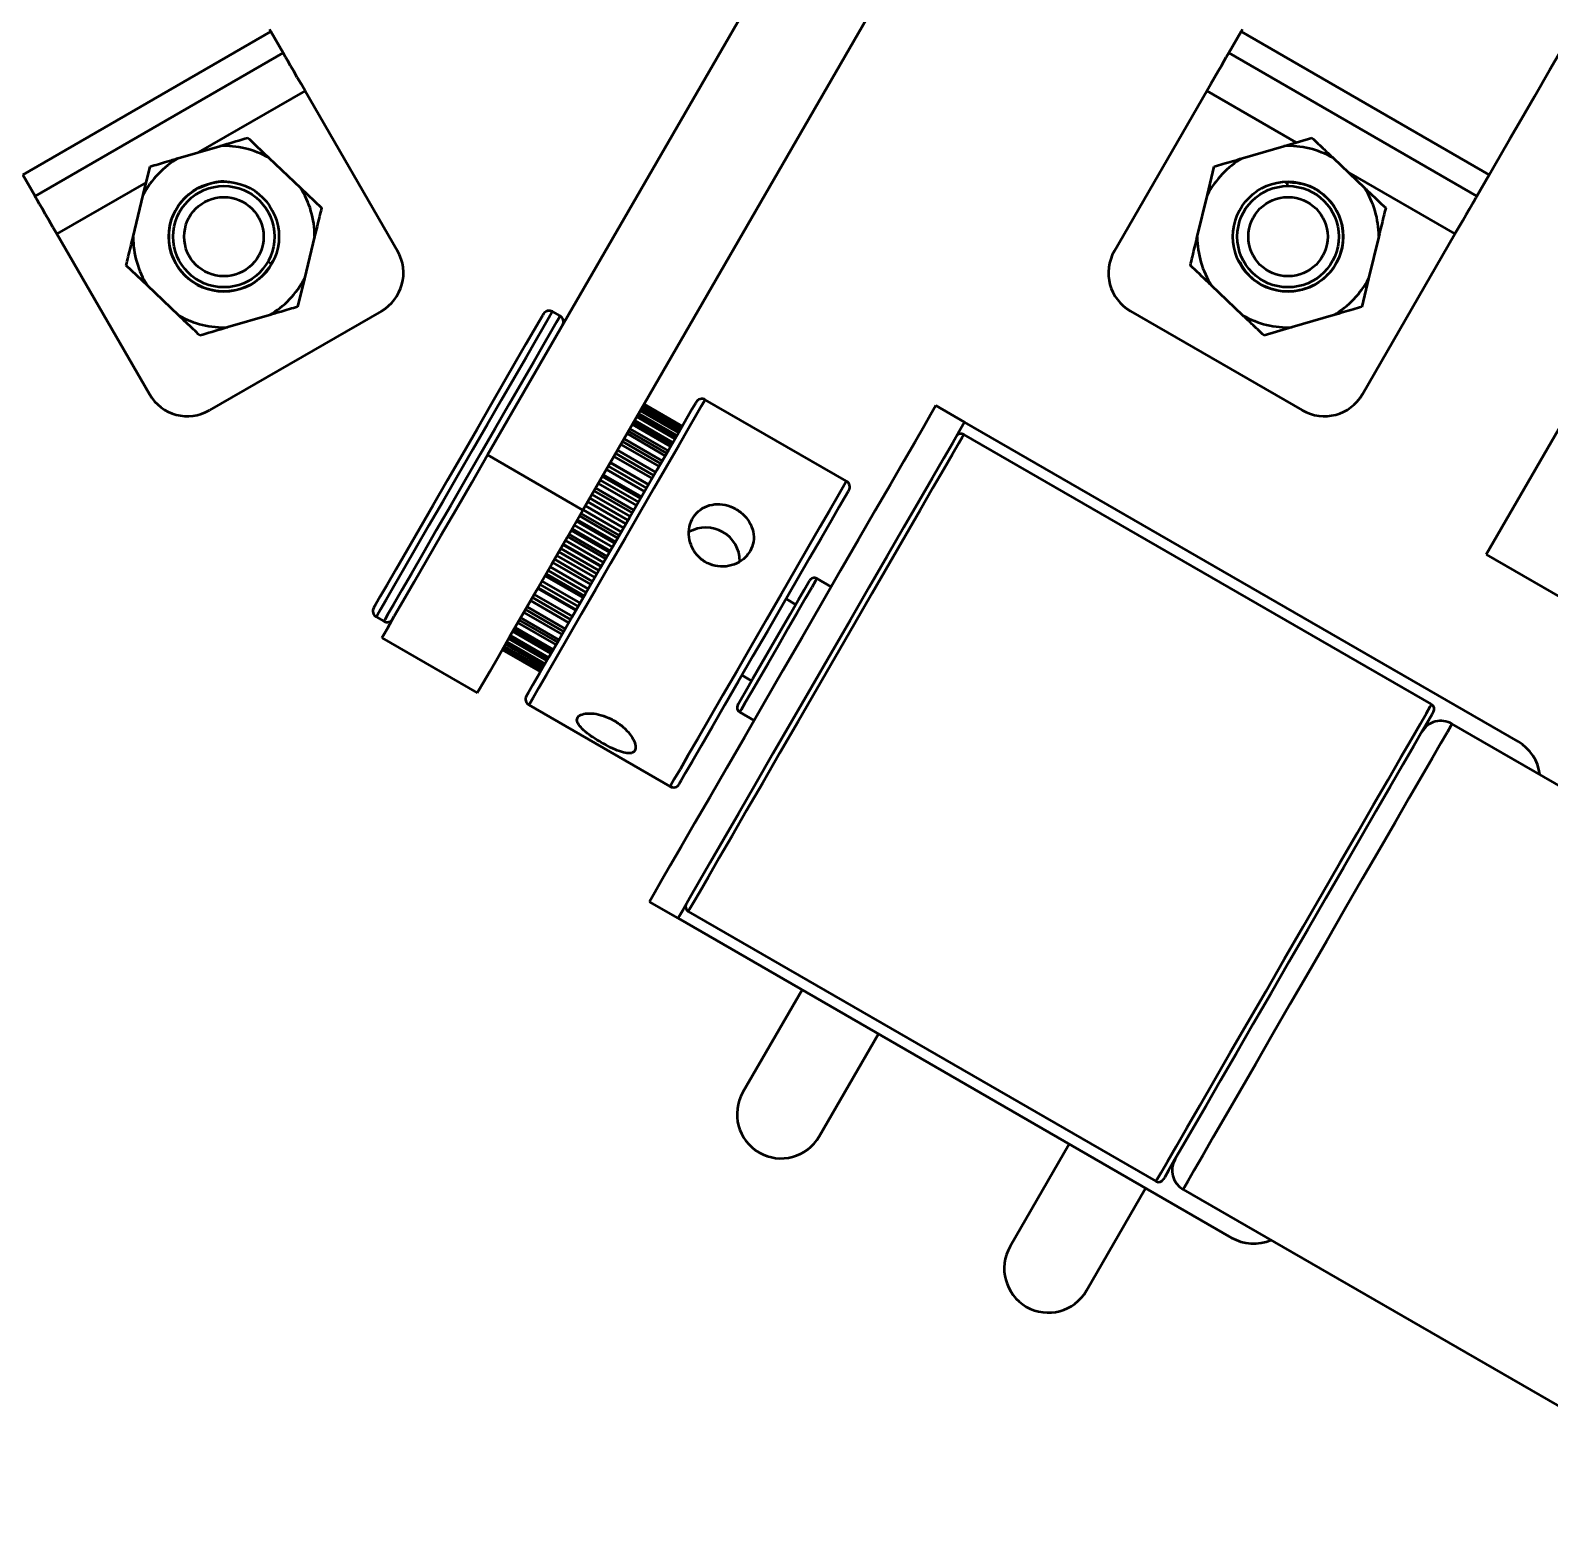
# Model space of a CAD drawing. Header units: millimetres. Extents: x 4430 to 5189, y 950 to 1287.
# Drawn here: x 4535.2 to 4604.1, y 1042.3 to 1109.8 of the extents above; entities that cross this region are included whole.
import ezdxf

# ---------------------------------------------------------------- set-up
doc = ezdxf.new("R2010")
doc.units = ezdxf.units.MM
doc.header["$LTSCALE"] = 0.5
doc.layers.add('BOL', color=7, linetype='Continuous', lineweight=50)

msp = doc.modelspace()

# ---------------------------------------------------------------- linework, layer by layer
at = {"layer": 'BOL'}
for p, q in [((4555.944, 1090.502), (4580.259, 1132.617)), ((4560.274, 1088.002), (4584.589, 1130.117)), ((4546.051, 1109.825), (4546.111, 1109.722)), ((4590.135, 1109.722), (4590.194, 1109.825)), ((4546.111, 1109.722), (4534.853, 1103.222)), ((4546.111, 1109.722), (4546.673, 1108.748)), ((4590.135, 1109.722), (4589.572, 1108.748)), ((4590.135, 1109.722), (4601.393, 1103.222)), ((4604.132, 1107.965), (4604.893, 1109.284)), ((4546.673, 1108.748), (4535.415, 1102.248)), ((4546.713, 1108.679), (4546.673, 1108.748)), ((4546.783, 1108.557), (4546.713, 1108.679)), ((4546.882, 1108.386), (4546.783, 1108.557)), ((4589.363, 1108.386), (4589.462, 1108.557)), ((4589.462, 1108.557), (4589.533, 1108.679)), ((4589.533, 1108.679), (4589.572, 1108.748)), ((4589.572, 1108.748), (4600.831, 1102.248)), ((4547.006, 1108.171), (4546.882, 1108.386)), ((4547.151, 1107.92), (4547.006, 1108.171)), ((4547.313, 1107.64), (4547.151, 1107.92)), ((4588.933, 1107.64), (4589.094, 1107.92)), ((4589.094, 1107.92), (4589.239, 1108.171)), ((4589.239, 1108.171), (4589.363, 1108.386)), ((4603.443, 1106.773), (4604.132, 1107.965)), ((4547.664, 1107.032), (4542.827, 1104.239)), ((4547.485, 1107.341), (4547.313, 1107.64)), ((4547.664, 1107.032), (4547.485, 1107.341)), ((4547.664, 1107.032), (4551.861, 1099.762)), ((4584.385, 1099.762), (4588.582, 1107.032)), ((4588.582, 1107.032), (4588.76, 1107.341)), ((4588.582, 1107.032), (4592.639, 1104.689)), ((4588.76, 1107.341), (4588.933, 1107.64)), ((4602.839, 1105.727), (4603.443, 1106.773)), ((4602.331, 1104.846), (4602.839, 1105.727)), ((4612.504, 1105.467), (4601.254, 1085.981)), ((4541.911, 1103.97), (4543.795, 1104.524)), ((4590.193, 1103.97), (4592.077, 1104.524)), ((4592.077, 1104.524), (4593.35, 1104.899)), ((4601.926, 1104.145), (4602.331, 1104.846)), ((4540.325, 1102.305), (4540.637, 1103.595)), ((4546.029, 1103.983), (4547.452, 1102.628)), ((4588.607, 1102.305), (4588.919, 1103.595)), ((4594.311, 1103.983), (4595.734, 1102.628)), ((4601.453, 1103.325), (4601.631, 1103.635)), ((4601.631, 1103.635), (4601.926, 1104.145)), ((4534.853, 1103.222), (4535.415, 1102.248)), ((4592.113, 1102.871), (4592.242, 1102.899)), ((4592.242, 1102.816), (4592.242, 1102.899)), ((4595.003, 1103.324), (4599.84, 1100.532)), ((4601.393, 1103.222), (4600.831, 1102.248)), ((4601.393, 1103.222), (4601.453, 1103.325)), ((4535.455, 1102.179), (4535.415, 1102.248)), ((4540.463, 1102.874), (4536.406, 1100.532)), ((4539.863, 1100.396), (4540.325, 1102.305)), ((4547.452, 1102.628), (4548.413, 1101.713)), ((4588.145, 1100.396), (4588.607, 1102.305)), ((4592.243, 1102.709), (4592.242, 1102.816)), ((4600.791, 1102.179), (4600.831, 1102.248)), ((4535.525, 1102.057), (4535.455, 1102.179)), ((4535.624, 1101.886), (4535.525, 1102.057)), ((4535.748, 1101.671), (4535.624, 1101.886)), ((4535.893, 1101.42), (4535.748, 1101.671)), ((4600.353, 1101.42), (4600.498, 1101.671)), ((4600.498, 1101.671), (4600.622, 1101.886)), ((4600.622, 1101.886), (4600.72, 1102.057)), ((4600.72, 1102.057), (4600.791, 1102.179)), ((4536.054, 1101.14), (4535.893, 1101.42)), ((4536.227, 1100.841), (4536.054, 1101.14)), ((4536.406, 1100.532), (4536.227, 1100.841)), ((4599.84, 1100.532), (4600.018, 1100.841)), ((4600.018, 1100.841), (4600.191, 1101.14)), ((4600.191, 1101.14), (4600.353, 1101.42)), ((4536.406, 1100.532), (4540.603, 1093.262)), ((4548.1, 1100.423), (4547.638, 1098.514)), ((4595.643, 1093.262), (4599.84, 1100.532)), ((4596.383, 1100.423), (4595.92, 1098.514)), ((4540.512, 1098.191), (4539.551, 1099.106)), ((4545.984, 1099.277), (4546.076, 1099.225)), ((4546.076, 1099.225), (4546.149, 1099.184)), ((4546.189, 1099.309), (4546.149, 1099.184)), ((4541.934, 1096.836), (4540.512, 1098.191)), ((4547.638, 1098.514), (4547.326, 1097.224)), ((4590.216, 1096.836), (4588.794, 1098.191)), ((4595.92, 1098.514), (4595.608, 1097.224)), ((4551.129, 1097.03), (4543.335, 1092.53)), ((4546.053, 1096.849), (4544.168, 1096.295)), ((4558.45, 1096.843), (4558.305, 1096.592)), ((4558.483, 1096.9), (4558.45, 1096.843)), ((4558.73, 1096.728), (4558.484, 1096.302)), ((4558.866, 1096.963), (4558.73, 1096.728)), ((4558.893, 1097.01), (4558.866, 1096.963)), ((4559.239, 1096.81), (4558.893, 1097.01)), ((4559.212, 1096.763), (4559.077, 1096.528)), ((4559.239, 1096.81), (4559.212, 1096.763)), ((4585.117, 1097.03), (4592.911, 1092.53)), ((4594.335, 1096.849), (4592.45, 1096.295)), ((4558.049, 1096.148), (4557.689, 1095.523)), ((4558.305, 1096.592), (4558.049, 1096.148)), ((4558.484, 1096.302), (4558.135, 1095.697)), ((4558.831, 1096.102), (4558.481, 1095.497)), ((4559.077, 1096.528), (4558.831, 1096.102)), ((4592.45, 1096.295), (4591.177, 1095.92)), ((4557.689, 1095.523), (4557.235, 1094.739)), ((4558.135, 1095.697), (4557.692, 1094.93)), ((4558.481, 1095.497), (4558.039, 1094.73)), ((4557.235, 1094.739), (4556.703, 1093.817)), ((4557.692, 1094.93), (4557.169, 1094.024)), ((4558.039, 1094.73), (4557.516, 1093.824)), ((4557.169, 1094.024), (4556.581, 1093.005)), ((4556.703, 1093.817), (4556.108, 1092.786)), ((4557.516, 1093.824), (4556.927, 1092.805)), ((4556.108, 1092.786), (4555.468, 1091.677)), ((4556.581, 1093.005), (4555.943, 1091.901)), ((4556.927, 1092.805), (4556.29, 1091.701)), ((4562.902, 1092.554), (4564.634, 1091.554)), ((4562.932, 1092.606), (4564.664, 1091.606)), ((4562.979, 1092.687), (4564.711, 1091.687)), ((4562.996, 1092.717), (4564.728, 1091.717)), ((4563.014, 1092.748), (4564.746, 1091.748)), ((4563.036, 1092.785), (4564.768, 1091.785)), ((4563.041, 1092.793), (4564.773, 1091.793)), ((4563.046, 1092.803), (4564.778, 1091.803)), ((4565.234, 1092.592), (4564.977, 1092.148)), ((4565.379, 1092.843), (4565.234, 1092.592)), ((4565.411, 1092.9), (4565.379, 1092.843)), ((4565.659, 1092.728), (4565.412, 1092.302)), ((4565.794, 1092.963), (4565.659, 1092.728)), ((4565.821, 1093.01), (4565.794, 1092.963)), ((4572.23, 1089.31), (4565.821, 1093.01)), ((4576.228, 1092.635), (4576.048, 1092.322)), ((4576.289, 1092.74), (4576.228, 1092.635)), ((4577.588, 1091.99), (4576.289, 1092.74)), ((4555.943, 1091.901), (4555.276, 1090.745)), ((4562.518, 1091.889), (4564.25, 1090.889)), ((4562.571, 1091.979), (4564.303, 1090.979)), ((4562.624, 1092.071), (4564.356, 1091.071)), ((4562.718, 1092.235), (4564.45, 1091.235)), ((4562.759, 1092.307), (4564.491, 1091.307)), ((4562.801, 1092.379), (4564.533, 1091.379)), ((4562.873, 1092.503), (4564.605, 1091.503)), ((4564.977, 1092.148), (4564.617, 1091.523)), ((4565.412, 1092.302), (4565.063, 1091.697)), ((4576.048, 1092.322), (4575.75, 1091.808)), ((4577.527, 1091.885), (4577.347, 1091.572)), ((4577.588, 1091.99), (4577.527, 1091.885)), ((4602.702, 1077.49), (4577.588, 1091.99)), ((4555.468, 1091.677), (4554.803, 1090.525)), ((4556.29, 1091.701), (4555.622, 1090.545)), ((4562.139, 1091.232), (4563.871, 1090.232)), ((4562.276, 1091.469), (4564.008, 1090.469)), ((4562.338, 1091.577), (4564.07, 1090.577)), ((4562.402, 1091.687), (4564.134, 1090.687)), ((4564.617, 1091.523), (4564.164, 1090.739)), ((4565.063, 1091.697), (4564.621, 1090.93)), ((4575.75, 1091.808), (4575.342, 1091.101)), ((4577.347, 1091.572), (4577.05, 1091.058)), ((4577.496, 1091.331), (4577.322, 1091.03)), ((4577.554, 1091.432), (4577.496, 1091.331)), ((4598.772, 1079.182), (4577.554, 1091.432)), ((4554.803, 1090.525), (4554.132, 1089.364)), ((4555.276, 1090.745), (4554.598, 1089.57)), ((4555.622, 1090.545), (4554.944, 1089.37)), ((4555.226, 1089.258), (4555.944, 1090.502)), ((4555.944, 1090.502), (4560.274, 1088.002)), ((4561.76, 1090.575), (4563.492, 1089.575)), ((4561.84, 1090.715), (4563.572, 1089.715)), ((4561.995, 1090.982), (4563.727, 1089.982)), ((4562.067, 1091.107), (4563.799, 1090.107)), ((4564.164, 1090.739), (4563.631, 1089.817)), ((4564.621, 1090.93), (4564.097, 1090.024)), ((4575.342, 1091.101), (4574.831, 1090.215)), ((4577.05, 1091.058), (4576.641, 1090.351)), ((4577.037, 1090.536), (4576.644, 1089.856)), ((4577.322, 1091.03), (4577.037, 1090.536)), ((4561.335, 1089.84), (4563.068, 1088.84)), ((4561.422, 1089.991), (4563.154, 1088.991)), ((4561.51, 1090.142), (4563.242, 1089.142)), ((4561.521, 1090.161), (4563.253, 1089.161)), ((4561.68, 1090.437), (4563.412, 1089.437)), ((4563.631, 1089.817), (4563.036, 1088.786)), ((4564.097, 1090.024), (4563.509, 1089.005)), ((4574.831, 1090.215), (4574.225, 1089.166)), ((4576.641, 1090.351), (4576.13, 1089.465)), ((4576.644, 1089.856), (4576.152, 1089.004)), ((4554.132, 1089.364), (4553.477, 1088.229)), ((4554.598, 1089.57), (4553.928, 1088.41)), ((4554.944, 1089.37), (4554.274, 1088.21)), ((4554.515, 1088.027), (4555.226, 1089.258)), ((4560.967, 1089.203), (4562.699, 1088.203)), ((4561.06, 1089.363), (4562.792, 1088.363)), ((4561.153, 1089.523), (4562.885, 1088.523)), ((4561.197, 1089.6), (4562.929, 1088.6)), ((4572.203, 1089.263), (4572.067, 1089.028)), ((4572.23, 1089.31), (4572.203, 1089.263)), ((4574.225, 1089.166), (4573.537, 1087.974)), ((4576.13, 1089.465), (4575.524, 1088.416)), ((4553.928, 1088.41), (4553.286, 1087.297)), ((4560.581, 1088.534), (4562.313, 1087.534)), ((4560.678, 1088.701), (4562.41, 1087.701)), ((4560.775, 1088.869), (4562.507, 1087.869)), ((4560.851, 1089.001), (4562.583, 1088.001)), ((4563.036, 1088.786), (4562.396, 1087.677)), ((4563.509, 1089.005), (4562.872, 1087.901)), ((4571.821, 1088.602), (4571.472, 1087.997)), ((4572.067, 1089.028), (4571.821, 1088.602)), ((4572.162, 1088.592), (4571.905, 1088.148)), ((4572.307, 1088.843), (4572.162, 1088.592)), ((4572.34, 1088.9), (4572.307, 1088.843)), ((4575.524, 1088.416), (4574.836, 1087.224)), ((4576.152, 1089.004), (4575.57, 1087.995)), ((4553.477, 1088.229), (4552.857, 1087.155)), ((4554.274, 1088.21), (4553.632, 1087.097)), ((4553.831, 1086.842), (4554.515, 1088.027)), ((4559.556, 1086.758), (4560.274, 1088.002)), ((4560.118, 1087.731), (4561.85, 1086.731)), ((4560.184, 1087.845), (4561.916, 1086.845)), ((4560.283, 1088.016), (4562.015, 1087.016)), ((4560.382, 1088.188), (4562.114, 1087.188)), ((4560.388, 1088.199), (4562.12, 1087.199)), ((4560.49, 1088.375), (4562.222, 1087.375)), ((4562.872, 1087.901), (4562.204, 1086.745)), ((4571.472, 1087.997), (4571.029, 1087.23)), ((4571.905, 1088.148), (4571.545, 1087.523)), ((4573.537, 1087.974), (4572.779, 1086.661)), ((4575.57, 1087.995), (4574.908, 1086.849)), ((4552.857, 1087.155), (4552.291, 1086.174)), ((4553.286, 1087.297), (4552.69, 1086.265)), ((4553.632, 1087.097), (4553.036, 1086.065)), ((4559.741, 1087.079), (4561.473, 1086.079)), ((4559.78, 1087.146), (4561.512, 1086.146)), ((4559.88, 1087.319), (4561.612, 1086.319)), ((4559.98, 1087.493), (4561.712, 1086.493)), ((4560.014, 1087.551), (4561.746, 1086.551)), ((4562.396, 1087.677), (4561.731, 1086.525)), ((4571.029, 1087.23), (4570.506, 1086.324)), ((4571.545, 1087.523), (4571.092, 1086.739)), ((4574.836, 1087.224), (4574.078, 1085.911)), ((4553.192, 1085.736), (4553.831, 1086.842)), ((4558.845, 1085.527), (4559.556, 1086.758)), ((4559.366, 1086.429), (4561.098, 1085.429)), ((4559.377, 1086.449), (4561.109, 1085.449)), ((4559.477, 1086.621), (4561.209, 1085.621)), ((4559.576, 1086.793), (4561.308, 1085.793)), ((4559.637, 1086.899), (4561.369, 1085.899)), ((4561.731, 1086.525), (4561.06, 1085.364)), ((4562.204, 1086.745), (4561.526, 1085.57)), ((4571.092, 1086.739), (4570.559, 1085.817)), ((4572.779, 1086.661), (4571.965, 1085.252)), ((4574.908, 1086.849), (4574.18, 1085.587)), ((4552.291, 1086.174), (4551.796, 1085.317)), ((4552.69, 1086.265), (4552.157, 1085.343)), ((4553.036, 1086.065), (4552.504, 1085.143)), ((4552.617, 1084.739), (4553.192, 1085.736)), ((4558.982, 1085.764), (4560.714, 1084.764)), ((4559.079, 1085.932), (4560.811, 1084.932)), ((4559.176, 1086.1), (4560.908, 1085.1)), ((4559.263, 1086.251), (4560.995, 1085.251)), ((4570.506, 1086.324), (4569.917, 1085.305)), ((4570.559, 1085.817), (4569.964, 1084.786)), ((4574.078, 1085.911), (4573.264, 1084.502)), ((4601.254, 1085.981), (4605.498, 1083.531)), ((4551.796, 1085.317), (4551.387, 1084.609)), ((4552.157, 1085.343), (4551.703, 1084.557)), ((4552.504, 1085.143), (4552.05, 1084.357)), ((4558.161, 1084.342), (4558.845, 1085.527)), ((4558.548, 1085.012), (4560.28, 1084.012)), ((4558.6, 1085.102), (4560.332, 1084.102)), ((4558.693, 1085.264), (4560.425, 1084.264)), ((4558.786, 1085.425), (4560.518, 1084.425)), ((4558.898, 1085.619), (4560.63, 1084.619)), ((4561.06, 1085.364), (4560.405, 1084.229)), ((4561.526, 1085.57), (4560.856, 1084.41)), ((4569.917, 1085.305), (4569.28, 1084.201)), ((4571.965, 1085.252), (4571.111, 1083.772)), ((4574.18, 1085.587), (4573.397, 1084.232)), ((4551.387, 1084.609), (4551.077, 1084.072)), ((4551.703, 1084.557), (4551.341, 1083.93)), ((4552.05, 1084.357), (4551.688, 1083.73)), ((4552.12, 1083.878), (4552.617, 1084.739)), ((4557.523, 1083.236), (4558.161, 1084.342)), ((4558.218, 1084.441), (4559.95, 1083.441)), ((4558.237, 1084.473), (4559.969, 1083.473)), ((4558.325, 1084.626), (4560.057, 1083.626)), ((4558.413, 1084.779), (4560.145, 1083.779)), ((4560.856, 1084.41), (4560.214, 1083.297)), ((4569.964, 1084.786), (4569.324, 1083.677)), ((4570.032, 1083.903), (4570.311, 1084.386)), ((4570.311, 1084.386), (4570.487, 1084.692)), ((4570.655, 1084.481), (4570.377, 1084)), ((4570.487, 1084.692), (4570.548, 1084.796)), ((4570.829, 1084.784), (4570.655, 1084.481)), ((4570.889, 1084.888), (4570.829, 1084.784)), ((4571.539, 1084.513), (4570.889, 1084.888)), ((4573.264, 1084.502), (4572.41, 1083.022)), ((4550.875, 1083.722), (4550.787, 1083.57)), ((4551.077, 1084.072), (4550.875, 1083.722)), ((4551.341, 1083.93), (4551.081, 1083.48)), ((4551.688, 1083.73), (4551.428, 1083.28)), ((4551.715, 1083.177), (4552.12, 1083.878)), ((4557.739, 1083.611), (4559.471, 1082.611)), ((4557.899, 1083.888), (4559.631, 1082.888)), ((4557.981, 1084.03), (4559.713, 1083.03)), ((4558.062, 1084.171), (4559.794, 1083.171)), ((4560.405, 1084.229), (4559.785, 1083.155)), ((4569.28, 1084.201), (4568.613, 1083.045)), ((4569.324, 1083.677), (4568.659, 1082.525)), ((4569.923, 1083.714), (4569.49, 1083.964)), ((4569.67, 1083.276), (4570.032, 1083.903)), ((4570.377, 1084), (4570.014, 1083.372)), ((4571.111, 1083.772), (4570.232, 1082.25)), ((4573.397, 1084.232), (4572.576, 1082.809)), ((4550.787, 1083.57), (4550.783, 1083.563)), ((4550.931, 1083.22), (4550.893, 1083.153)), ((4550.893, 1083.153), (4551.239, 1082.953)), ((4551.081, 1083.48), (4550.931, 1083.22)), ((4551.278, 1083.019), (4551.239, 1082.953)), ((4551.428, 1083.28), (4551.278, 1083.019)), ((4551.414, 1082.655), (4551.715, 1083.177)), ((4556.947, 1082.239), (4557.523, 1083.236)), ((4557.385, 1082.998), (4559.117, 1081.998)), ((4557.449, 1083.109), (4559.181, 1082.109)), ((4557.592, 1083.356), (4559.324, 1082.356)), ((4557.666, 1083.484), (4559.398, 1082.484)), ((4559.785, 1083.155), (4559.219, 1082.174)), ((4560.214, 1083.297), (4559.618, 1082.265)), ((4568.613, 1083.045), (4567.934, 1081.87)), ((4569.253, 1082.554), (4569.67, 1083.276)), ((4570.014, 1083.372), (4569.592, 1082.641)), ((4572.41, 1083.022), (4571.531, 1081.5)), ((4551.15, 1082.199), (4551.224, 1082.326)), ((4551.224, 1082.326), (4551.414, 1082.655)), ((4556.45, 1081.378), (4556.947, 1082.239)), ((4556.942, 1082.231), (4558.675, 1081.231)), ((4556.986, 1082.306), (4558.718, 1081.306)), ((4557.088, 1082.483), (4558.82, 1081.483)), ((4557.143, 1082.578), (4558.875, 1081.578)), ((4557.197, 1082.672), (4558.929, 1081.672)), ((4557.32, 1082.885), (4559.052, 1081.885)), ((4559.618, 1082.265), (4559.085, 1081.343)), ((4568.659, 1082.525), (4567.989, 1081.364)), ((4568.812, 1081.789), (4569.253, 1082.554)), ((4569.592, 1082.641), (4569.139, 1081.856)), ((4570.232, 1082.25), (4569.345, 1080.713)), ((4572.576, 1082.809), (4571.731, 1081.345)), ((4551.149, 1082.197), (4551.15, 1082.199)), ((4551.149, 1082.197), (4555.479, 1079.697)), ((4556.612, 1081.66), (4558.345, 1080.66)), ((4556.617, 1081.667), (4558.349, 1080.667)), ((4556.624, 1081.68), (4558.357, 1080.68)), ((4556.631, 1081.693), (4558.363, 1080.693)), ((4556.661, 1081.744), (4558.393, 1080.744)), ((4556.681, 1081.779), (4558.413, 1080.779)), ((4556.701, 1081.813), (4558.433, 1080.813)), ((4556.756, 1081.907), (4558.488, 1080.907)), ((4556.788, 1081.964), (4558.52, 1080.964)), ((4556.819, 1082.018), (4558.552, 1081.018)), ((4556.898, 1082.155), (4558.63, 1081.155)), ((4559.219, 1082.174), (4558.724, 1081.317)), ((4567.934, 1081.87), (4567.265, 1080.71)), ((4568.378, 1081.039), (4568.812, 1081.789)), ((4569.139, 1081.856), (4568.686, 1081.072)), ((4556.045, 1080.677), (4556.45, 1081.378)), ((4558.724, 1081.317), (4558.315, 1080.609)), ((4559.085, 1081.343), (4558.632, 1080.557)), ((4567.989, 1081.364), (4567.333, 1080.229)), ((4567.985, 1080.358), (4568.378, 1081.039)), ((4568.686, 1081.072), (4568.264, 1080.341)), ((4571.531, 1081.5), (4570.644, 1079.963)), ((4571.731, 1081.345), (4570.878, 1079.868)), ((4555.554, 1079.826), (4555.744, 1080.155)), ((4555.744, 1080.155), (4556.045, 1080.677)), ((4558.315, 1080.609), (4558.005, 1080.072)), ((4558.632, 1080.557), (4558.27, 1079.93)), ((4567.265, 1080.71), (4566.622, 1079.597)), ((4567.333, 1080.229), (4566.713, 1079.155)), ((4567.49, 1080.499), (4567.923, 1080.249)), ((4567.662, 1079.798), (4567.985, 1080.358)), ((4568.264, 1080.341), (4567.902, 1079.713)), ((4569.345, 1080.713), (4568.466, 1079.191)), ((4555.479, 1079.697), (4555.48, 1079.699)), ((4555.48, 1079.699), (4555.554, 1079.826)), ((4557.715, 1079.57), (4557.711, 1079.563)), ((4557.803, 1079.722), (4557.715, 1079.57)), ((4558.005, 1080.072), (4557.803, 1079.722)), ((4558.01, 1079.48), (4557.859, 1079.219)), ((4558.27, 1079.93), (4558.01, 1079.48)), ((4566.622, 1079.597), (4566.026, 1078.565)), ((4567.432, 1079.4), (4567.662, 1079.798)), ((4567.902, 1079.713), (4567.624, 1079.231)), ((4570.644, 1079.963), (4569.765, 1078.441)), ((4570.878, 1079.868), (4570.033, 1078.404)), ((4557.859, 1079.219), (4557.821, 1079.153)), ((4557.821, 1079.153), (4564.23, 1075.453)), ((4566.713, 1079.155), (4566.147, 1078.174)), ((4567.298, 1079.167), (4567.313, 1079.193)), ((4567.313, 1079.193), (4567.432, 1079.4)), ((4567.449, 1078.929), (4567.389, 1078.825)), ((4567.389, 1078.825), (4568.039, 1078.45)), ((4567.389, 1078.825), (4567.389, 1078.825)), ((4567.624, 1079.231), (4567.449, 1078.929)), ((4568.466, 1079.191), (4567.612, 1077.711)), ((4598.254, 1078.286), (4598.54, 1078.78)), ((4598.54, 1078.78), (4598.714, 1079.081)), ((4598.714, 1079.081), (4598.772, 1079.182)), ((4598.772, 1079.182), (4598.772, 1079.182)), ((4598.863, 1078.84), (4598.806, 1078.741)), ((4566.026, 1078.565), (4565.494, 1077.643)), ((4566.147, 1078.174), (4565.652, 1077.317)), ((4569.765, 1078.441), (4568.911, 1076.961)), ((4570.033, 1078.404), (4569.211, 1076.981)), ((4597.862, 1077.606), (4598.254, 1078.286)), ((4598.636, 1078.447), (4598.356, 1077.962)), ((4598.806, 1078.741), (4598.636, 1078.447)), ((4599.647, 1078.199), (4599.478, 1077.905)), ((4599.704, 1078.297), (4599.647, 1078.199)), ((4625.512, 1063.397), (4599.704, 1078.297)), ((4565.494, 1077.643), (4565.04, 1076.857)), ((4567.612, 1077.711), (4566.798, 1076.302)), ((4597.37, 1076.754), (4597.862, 1077.606)), ((4598.356, 1077.962), (4597.972, 1077.296)), ((4599.199, 1077.422), (4598.816, 1076.759)), ((4599.478, 1077.905), (4599.199, 1077.422)), ((4565.04, 1076.857), (4564.678, 1076.23)), ((4565.652, 1077.317), (4565.243, 1076.609)), ((4568.911, 1076.961), (4568.097, 1075.552)), ((4569.211, 1076.981), (4568.429, 1075.626)), ((4596.788, 1075.745), (4597.37, 1076.754)), ((4597.972, 1077.296), (4597.49, 1076.461)), ((4598.816, 1076.759), (4598.336, 1075.927)), ((4564.678, 1076.23), (4564.418, 1075.78)), ((4564.933, 1076.072), (4564.731, 1075.722)), ((4565.243, 1076.609), (4564.933, 1076.072)), ((4566.798, 1076.302), (4566.04, 1074.989)), ((4597.49, 1076.461), (4596.919, 1075.473)), ((4564.268, 1075.519), (4564.23, 1075.453)), ((4564.418, 1075.78), (4564.268, 1075.519)), ((4564.643, 1075.57), (4564.64, 1075.563)), ((4564.731, 1075.722), (4564.643, 1075.57)), ((4568.097, 1075.552), (4567.339, 1074.239)), ((4568.429, 1075.626), (4567.7, 1074.364)), ((4596.126, 1074.599), (4596.788, 1075.745)), ((4596.919, 1075.473), (4596.27, 1074.349)), ((4598.336, 1075.927), (4597.768, 1074.943)), ((4566.04, 1074.989), (4565.352, 1073.797)), ((4597.768, 1074.943), (4597.122, 1073.824)), ((4567.339, 1074.239), (4566.651, 1073.047)), ((4567.7, 1074.364), (4567.038, 1073.218)), ((4595.397, 1073.337), (4596.126, 1074.599)), ((4596.27, 1074.349), (4595.556, 1073.112)), ((4565.352, 1073.797), (4564.746, 1072.748)), ((4594.615, 1071.982), (4595.397, 1073.337)), ((4597.122, 1073.824), (4596.411, 1072.592)), ((4564.746, 1072.748), (4564.235, 1071.862)), ((4566.651, 1073.047), (4566.046, 1071.998)), ((4567.038, 1073.218), (4566.456, 1072.209)), ((4595.556, 1073.112), (4594.789, 1071.784)), ((4596.411, 1072.592), (4595.647, 1071.27)), ((4566.046, 1071.998), (4565.534, 1071.112)), ((4566.456, 1072.209), (4565.964, 1071.357)), ((4593.793, 1070.559), (4594.615, 1071.982)), ((4564.235, 1071.862), (4563.827, 1071.155)), ((4565.964, 1071.357), (4565.572, 1070.677)), ((4594.789, 1071.784), (4593.984, 1070.39)), ((4595.647, 1071.27), (4594.845, 1069.881)), ((4563.53, 1070.641), (4563.349, 1070.328)), ((4563.827, 1071.155), (4563.53, 1070.641)), ((4565.534, 1071.112), (4565.126, 1070.405)), ((4565.572, 1070.677), (4565.286, 1070.183)), ((4592.948, 1069.095), (4593.793, 1070.559)), ((4563.349, 1070.328), (4563.289, 1070.223)), ((4564.588, 1069.473), (4563.289, 1070.223)), ((4564.829, 1069.891), (4564.648, 1069.578)), ((4565.126, 1070.405), (4564.829, 1069.891)), ((4565.112, 1069.882), (4565.054, 1069.781)), ((4565.286, 1070.183), (4565.112, 1069.882)), ((4593.984, 1070.39), (4593.156, 1068.955)), ((4594.845, 1069.881), (4594.021, 1068.452)), ((4564.648, 1069.578), (4564.588, 1069.473)), ((4589.702, 1054.973), (4564.588, 1069.473)), ((4565.054, 1069.781), (4586.272, 1057.531)), ((4565.054, 1069.781), (4565.054, 1069.781)), ((4592.095, 1067.618), (4592.948, 1069.095)), ((4593.156, 1068.955), (4592.32, 1067.508)), ((4594.021, 1068.452), (4593.188, 1067.01)), ((4591.25, 1066.154), (4592.095, 1067.618)), ((4592.32, 1067.508), (4591.492, 1066.073)), ((4593.188, 1067.01), (4592.363, 1065.582)), ((4570.217, 1066.223), (4567.532, 1061.572)), ((4590.429, 1064.731), (4591.25, 1066.154)), ((4591.492, 1066.073), (4590.687, 1064.679)), ((4592.363, 1065.582), (4591.562, 1064.193)), ((4589.646, 1063.376), (4590.429, 1064.731)), ((4590.687, 1064.679), (4589.92, 1063.351)), ((4570.996, 1059.572), (4573.681, 1064.223)), ((4591.562, 1064.193), (4590.798, 1062.871)), ((4588.918, 1062.114), (4589.646, 1063.376)), ((4589.92, 1063.351), (4589.206, 1062.114)), ((4590.798, 1062.871), (4590.087, 1061.639)), ((4588.256, 1060.968), (4588.918, 1062.114)), ((4589.206, 1062.114), (4588.558, 1060.99)), ((4590.087, 1061.639), (4589.441, 1060.52)), ((4587.674, 1059.959), (4588.256, 1060.968)), ((4588.558, 1060.99), (4587.987, 1060.002)), ((4589.441, 1060.52), (4588.872, 1059.536)), ((4587.182, 1059.107), (4587.674, 1059.959)), ((4587.987, 1060.002), (4587.505, 1059.167)), ((4588.872, 1059.536), (4588.392, 1058.704)), ((4582.341, 1059.223), (4579.656, 1054.572)), ((4586.789, 1058.427), (4587.182, 1059.107)), ((4587.505, 1059.167), (4587.12, 1058.501)), ((4586.504, 1057.933), (4586.789, 1058.427)), ((4587.12, 1058.501), (4586.84, 1058.016)), ((4588.392, 1058.704), (4588.009, 1058.041)), ((4586.272, 1057.531), (4586.33, 1057.632)), ((4586.33, 1057.632), (4586.504, 1057.933)), ((4586.67, 1057.721), (4586.613, 1057.623)), ((4586.613, 1057.623), (4586.613, 1057.623)), ((4586.84, 1058.016), (4586.67, 1057.721)), ((4587.731, 1057.558), (4587.561, 1057.264)), ((4588.009, 1058.041), (4587.731, 1057.558)), ((4583.12, 1052.572), (4585.805, 1057.223)), ((4587.561, 1057.264), (4587.504, 1057.166)), ((4587.504, 1057.166), (4613.312, 1042.266))]:
    msp.add_line(p, q, dxfattribs=at)
for centre, radius in [((4543.982, 1100.41), 2.5), ((4592.264, 1100.41), 2.5), ((4543.982, 1100.41), 2.3), ((4543.982, 1100.41), 1.8), ((4592.264, 1100.41), 2.3), ((4592.264, 1100.41), 1.8)]:
    msp.add_circle(centre, radius, dxfattribs=at)
for centre, radius, start, end in [((4543.982, 1100.41), 4.119, 60.18721, 92.59771), ((4592.264, 1100.41), 4.119, 60.18721, 92.59771), ((4543.982, 1100.41), 4.119, 120.18721, 152.59771), ((4592.264, 1100.41), 4.119, 120.18721, 152.59771), ((4543.982, 1100.41), 4.119, 0.18721, 32.59771), ((4592.264, 1100.41), 4.119, 0.18721, 32.59771), ((4543.982, 1100.41), 4.119, 180.18721, 212.59771), ((4592.264, 1100.41), 4.119, 180.18721, 212.59771), ((4550.129, 1098.762), 2, 300, 30), ((4586.117, 1098.762), 2, 150, 240), ((4543.982, 1100.41), 4.119, 300.18721, 332.59771), ((4592.264, 1100.41), 4.119, 300.18721, 332.59771), ((4543.982, 1100.41), 4.119, 240.18721, 272.59771), ((4558.743, 1096.75), 0.3, 60, 150), ((4559.089, 1096.55), 0.3, 330, 60), ((4592.264, 1100.41), 4.119, 240.18721, 272.59771), ((4542.335, 1094.262), 2, 210, 300), ((4593.911, 1094.262), 2, 240, 330), ((4565.671, 1092.75), 0.3, 60, 150), ((4577.429, 1091.215), 0.25, 60, 150), ((4572.08, 1089.05), 0.3, 330, 60), ((4565.851, 1085.661), 1.547, 0.26705, 119.71061), ((4570.764, 1084.671), 0.25, 60, 150), ((4551.043, 1083.413), 0.3, 150, 240), ((4551.389, 1083.213), 0.3, 240, 330), ((4557.971, 1079.413), 0.3, 150, 240), ((4567.514, 1079.042), 0.25, 150, 240), ((4598.647, 1078.965), 0.25, 330, 60), ((4599.204, 1077.431), 1, 60, 150), ((4601.702, 1075.758), 2, 6.8699, 60), ((4564.38, 1075.713), 0.3, 240, 330), ((4565.179, 1069.998), 0.25, 150, 240), ((4569.264, 1060.572), 2, 150, 330), ((4588.004, 1058.032), 1, 150, 240), ((4586.397, 1057.748), 0.25, 240, 330), ((4590.702, 1056.705), 2, 240, 293.1301), ((4581.388, 1053.572), 2, 150, 330)]:
    msp.add_arc(centre, radius, start, end, dxfattribs=at)
for points, knots in [([(4543.795, 1104.524), (4543.858, 1104.543), (4544.288, 1104.669), (4544.709, 1104.793), (4545.068, 1104.899)], [0, 0, 0, 0, 0.145981, 1, 1, 1, 1]), ([(4545.068, 1104.899), (4545.166, 1104.805), (4545.482, 1104.505), (4545.806, 1104.196), (4546.029, 1103.983)], [0, 0, 0, 0, 0.309693, 1, 1, 1, 1]), ([(4593.35, 1104.899), (4593.538, 1104.72), (4593.855, 1104.418), (4594.179, 1104.109), (4594.311, 1103.983)], [0, 0, 0, 0, 0.59274, 1, 1, 1, 1]), ([(4540.637, 1103.595), (4540.886, 1103.668), (4541.306, 1103.792), (4541.736, 1103.918), (4541.911, 1103.97)], [0, 0, 0, 0, 0.592743, 1, 1, 1, 1]), ([(4588.919, 1103.595), (4589.049, 1103.633), (4589.468, 1103.756), (4589.897, 1103.883), (4590.193, 1103.97)], [0, 0, 0, 0, 0.309699, 1, 1, 1, 1]), ([(4546.149, 1099.184), (4545.972, 1098.937), (4545.613, 1098.435), (4544.781, 1097.995), (4543.808, 1097.859), (4542.792, 1098.131), (4541.978, 1098.817), (4541.521, 1099.731), (4541.446, 1100.708), (4541.748, 1101.641), (4542.38, 1102.404), (4543.239, 1102.825), (4543.909, 1102.975), (4544.209, 1102.888), (4544.21, 1102.888)], [0, 0, 0, 0, 0.085038, 0.172566, 0.256919, 0.358137, 0.460103, 0.548408, 0.640338, 0.730038, 0.819442, 0.911427, 0.999858, 1, 1, 1, 1]), ([(4592.242, 1102.899), (4592.544, 1102.869), (4593.158, 1102.81), (4593.955, 1102.309), (4594.559, 1101.535), (4594.831, 1100.519), (4594.645, 1099.471), (4594.082, 1098.618), (4593.274, 1098.064), (4592.311, 1097.858), (4591.349, 1098.03), (4590.512, 1098.533), (4590.185, 1099.073), (4590.029, 1099.331)], [0, 0, 0, 0, 0.0854, 0.173301, 0.258013, 0.359663, 0.462064, 0.550744, 0.643067, 0.733149, 0.822934, 0.915312, 1, 1, 1, 1]), ([(4595.734, 1102.628), (4595.781, 1102.583), (4596.106, 1102.274), (4596.423, 1101.971), (4596.695, 1101.713)], [0, 0, 0, 0, 0.145977, 1, 1, 1, 1]), ([(4548.413, 1101.713), (4548.381, 1101.582), (4548.278, 1101.158), (4548.173, 1100.723), (4548.1, 1100.423)], [0, 0, 0, 0, 0.309701, 1, 1, 1, 1]), ([(4596.695, 1101.713), (4596.663, 1101.582), (4596.56, 1101.158), (4596.455, 1100.723), (4596.383, 1100.423)], [0, 0, 0, 0, 0.3096998, 1, 1, 1, 1]), ([(4539.551, 1099.106), (4539.582, 1099.237), (4539.685, 1099.662), (4539.79, 1100.096), (4539.863, 1100.396)], [0, 0, 0, 0, 0.3097, 1, 1, 1, 1]), ([(4587.833, 1099.106), (4587.864, 1099.237), (4587.967, 1099.662), (4588.072, 1100.096), (4588.145, 1100.396)], [0, 0, 0, 0, 0.3096998, 1, 1, 1, 1]), ([(4588.794, 1098.191), (4588.746, 1098.236), (4588.422, 1098.545), (4588.104, 1098.848), (4587.833, 1099.106)], [0, 0, 0, 0, 0.145981, 1, 1, 1, 1]), ([(4542.895, 1095.92), (4542.797, 1096.014), (4542.481, 1096.315), (4542.157, 1096.623), (4541.934, 1096.836)], [0, 0, 0, 0, 0.309697, 1, 1, 1, 1]), ([(4547.326, 1097.224), (4547.077, 1097.151), (4546.657, 1097.027), (4546.228, 1096.901), (4546.053, 1096.849)], [0, 0, 0, 0, 0.592744, 1, 1, 1, 1]), ([(4591.177, 1095.92), (4590.989, 1096.099), (4590.672, 1096.401), (4590.348, 1096.71), (4590.216, 1096.836)], [0, 0, 0, 0, 0.592743, 1, 1, 1, 1]), ([(4595.608, 1097.224), (4595.478, 1097.186), (4595.06, 1097.063), (4594.631, 1096.936), (4594.335, 1096.849)], [0, 0, 0, 0, 0.309702, 1, 1, 1, 1]), ([(4544.168, 1096.295), (4544.106, 1096.276), (4543.675, 1096.15), (4543.255, 1096.026), (4542.895, 1095.92)], [0, 0, 0, 0, 0.145982, 1, 1, 1, 1]), ([(4567.857, 1086.135), (4567.919, 1086.276), (4568.044, 1086.557), (4568.022, 1087.026), (4567.845, 1087.472), (4567.52, 1087.856), (4567.091, 1088.134), (4566.61, 1088.277), (4566.124, 1088.27), (4565.682, 1088.106), (4565.332, 1087.796), (4565.116, 1087.375), (4565.054, 1086.894), (4565.153, 1086.404), (4565.41, 1085.962), (4565.799, 1085.628), (4566.273, 1085.442), (4566.778, 1085.419), (4567.26, 1085.559), (4567.636, 1085.814), (4567.791, 1086.04), (4567.857, 1086.135)], [0, 0, 0, 0, 0.0530526, 0.106084, 0.1596822, 0.2136953, 0.2670789, 0.3197659, 0.3727764, 0.4266193, 0.480521, 0.5336246, 0.5863227, 0.6396007, 0.6935819, 0.7472896, 0.8001473, 0.8529146, 0.9064768, 0.9604949, 1, 1, 1, 1]), ([(4562.63, 1077.082), (4562.649, 1077.148), (4562.688, 1077.28), (4562.574, 1077.59), (4562.337, 1077.931), (4561.982, 1078.263), (4561.548, 1078.533), (4561.087, 1078.711), (4560.649, 1078.786), (4560.287, 1078.762), (4560.052, 1078.65), (4559.976, 1078.473), (4560.063, 1078.251), (4560.3, 1077.997), (4560.655, 1077.725), (4561.082, 1077.457), (4561.525, 1077.219), (4561.94, 1077.039), (4562.288, 1076.948), (4562.526, 1076.963), (4562.599, 1077.046), (4562.63, 1077.082)], [0, 0, 0, 0, 0.053052, 0.106082, 0.159681, 0.213695, 0.267079, 0.319765, 0.372776, 0.426619, 0.480522, 0.533625, 0.586322, 0.639601, 0.693581, 0.74729, 0.800147, 0.852914, 0.906476, 0.960495, 1, 1, 1, 1])]:
    msp.add_open_spline(points, degree=3, knots=knots, dxfattribs=at)

doc.saveas('drawing.dxf')
